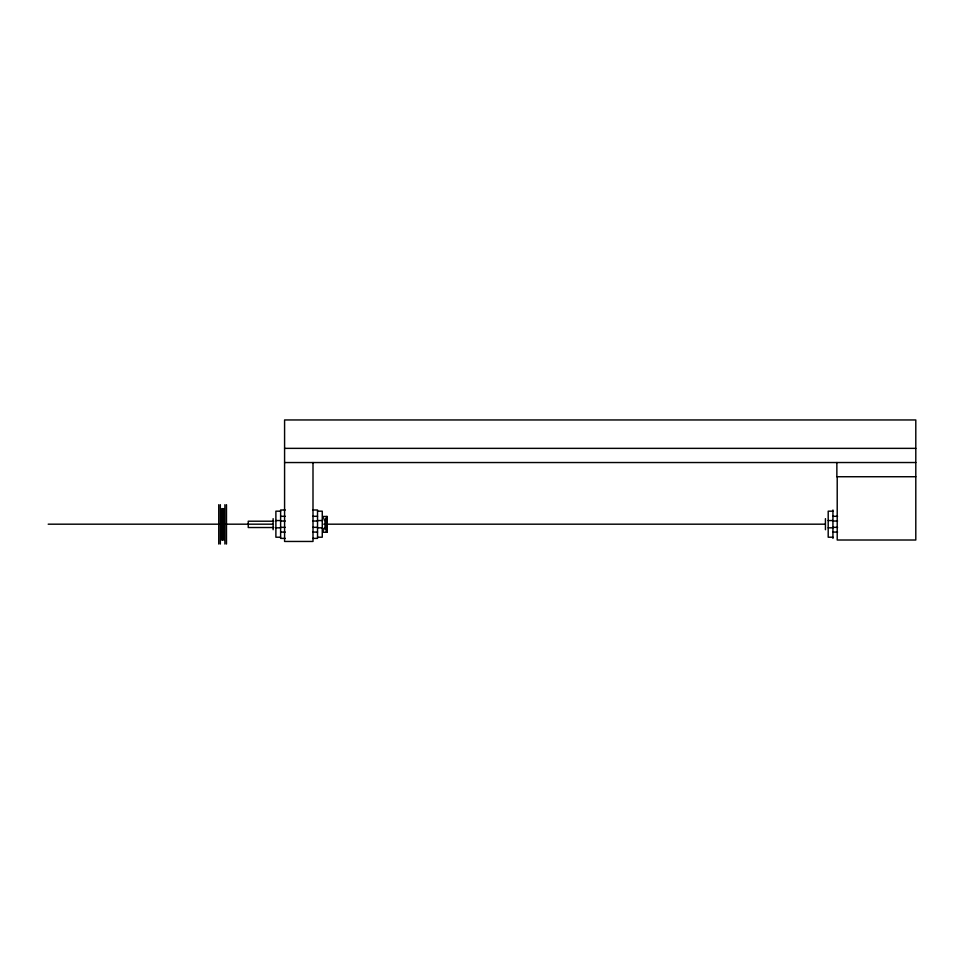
<?xml version="1.0" encoding="UTF-8"?>
<svg xmlns="http://www.w3.org/2000/svg" width="964" height="964" viewBox="0 0 964 964"><rect width="100%" height="100%" fill="white"/><g stroke="black" fill="none" stroke-linecap="round" stroke-linejoin="round"><path stroke-width="1.45" d="M327.133 517.981L326.483 518.258L327.133 518.258M327.133 529.814L326.483 530.092L327.133 530.092M327.133 518.849L326.483 519.114L327.133 519.114M327.133 530.694L326.483 530.947L327.133 530.947M327.133 517.222L326.483 517.487L327.133 517.487M327.133 529.067L326.483 529.32L327.133 529.32M327.133 519.656L326.483 519.909L327.133 519.909M327.133 531.489L326.483 531.742L327.133 531.742M327.133 532.092L326.483 532.261L326.483 516.692L327.133 516.475L327.133 532.261L323.193 532.261L323.193 528.308M326.483 520.427L327.133 520.247M284.585 448.356L915.8 448.356M284.585 462.551L915.8 462.527M915.8 476.734L836.86 476.734L836.86 462.527M285.272 509.992L280.62 509.992L280.62 538.394L285.272 538.394M312.878 509.992L317.53 509.992L317.53 538.394L312.878 538.394M280.62 511.173L275.885 511.173L275.885 537.213L280.62 537.213M317.53 511.173L322.265 511.173L322.265 537.213L317.53 537.213M832.932 511.173L828.197 511.173L828.197 537.213L832.932 537.213M280.62 516.306L285.272 516.306M312.878 516.306L317.53 516.306M832.932 516.306L837.583 516.306M327.133 516.475L323.193 516.475L323.193 519.114M326.483 516.692L327.133 516.692M324.29 520.427L327.133 520.427M275.885 520.548L280.62 520.548M317.53 520.548L322.265 520.548M828.197 520.548L832.932 520.548M273.728 521.211L248.242 521.211L248.242 527.525L273.728 527.525M280.62 521.03L285.272 521.03M312.878 521.03L317.53 521.03M832.932 521.03L837.583 521.03M48.2 524.187L272.559 524.187M323.747 524.187L825.172 524.187M280.62 527.344L285.272 527.344M312.878 527.344L317.53 527.344M832.932 527.344L837.583 527.344M275.885 527.838L280.62 527.838M317.53 527.838L322.265 527.838M828.197 527.838L832.932 527.838M324.507 528.308L327.133 528.525M280.62 532.08L285.272 532.08M312.878 532.08L317.53 532.08M832.932 532.08L837.583 532.08M837.21 476.734L837.21 540.009L915.8 540.009L915.8 419.955L284.585 419.955L284.585 541.455L312.999 541.455L312.999 462.551M832.932 509.992L832.932 538.394M825.437 518.668L825.437 529.718M325.025 518.668L325.025 529.718M273.125 518.668L273.125 529.718M226.48 504.69L226.48 544.045M224.901 504.69L224.901 544.045M224.106 508.594L224.106 540.153M222.696 508.594L222.696 540.153M222.539 508.594L222.539 540.153M221.118 508.594L221.118 540.153M220.334 504.69L220.334 544.045M218.756 504.69L218.756 544.045"/></g></svg>
